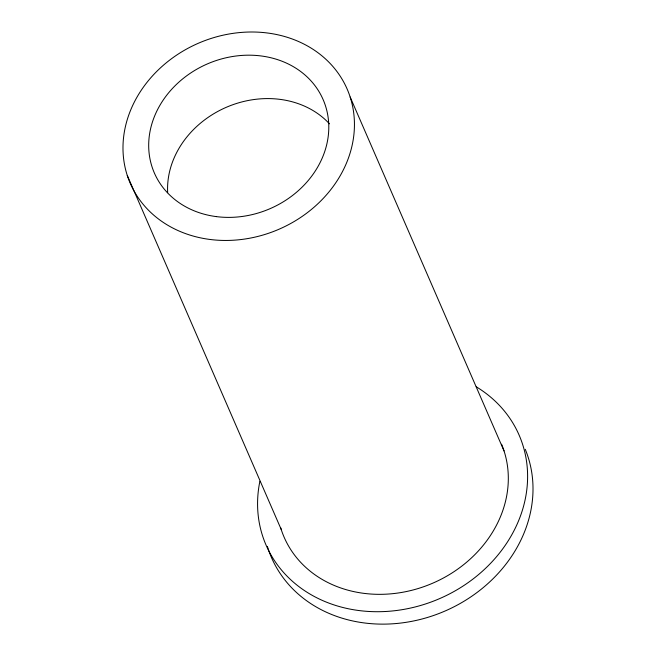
<?xml version="1.0" encoding="UTF-8"?>
<svg xmlns="http://www.w3.org/2000/svg" width="656" height="656" viewBox="0 0 656 656"><rect width="100%" height="100%" fill="white"/><g stroke="black" fill="none" stroke-linecap="round" stroke-linejoin="round"><path stroke-width="0.98" d="M350.156 97.022A118.244 101.352 -23.5 0 1 210.018 239.465A118.244 101.352 -23.5 0 1 155.972 72.201A118.244 101.352 -23.5 0 1 350.156 97.022L504.029 450.902M127.272 175.431L281.153 529.318M476.223 386.778A137.965 118.26 -23.5 0 1 510.614 536.846A137.965 118.26 -23.5 0 1 346.762 608.415A137.965 118.26 -23.5 0 1 259.883 481.274M525.267 449.311A137.965 118.26 -23.5 0 1 437.667 614.008A137.965 118.26 -23.5 0 1 267.377 546.382M501.569 444.227A118.244 101.352 -23.5 0 1 426.621 585.652A118.244 101.352 -23.5 0 1 280.571 527.457M167.665 192.684A92.012 78.868 -23.5 0 1 226.935 107.026A92.012 78.868 -23.5 0 1 329.468 123.836M216.406 216.619A92.012 78.868 -23.5 0 0 325.458 105.772A92.012 78.868 -23.5 0 0 174.357 86.461A92.012 78.868 -23.5 0 0 216.406 216.619"/></g></svg>
